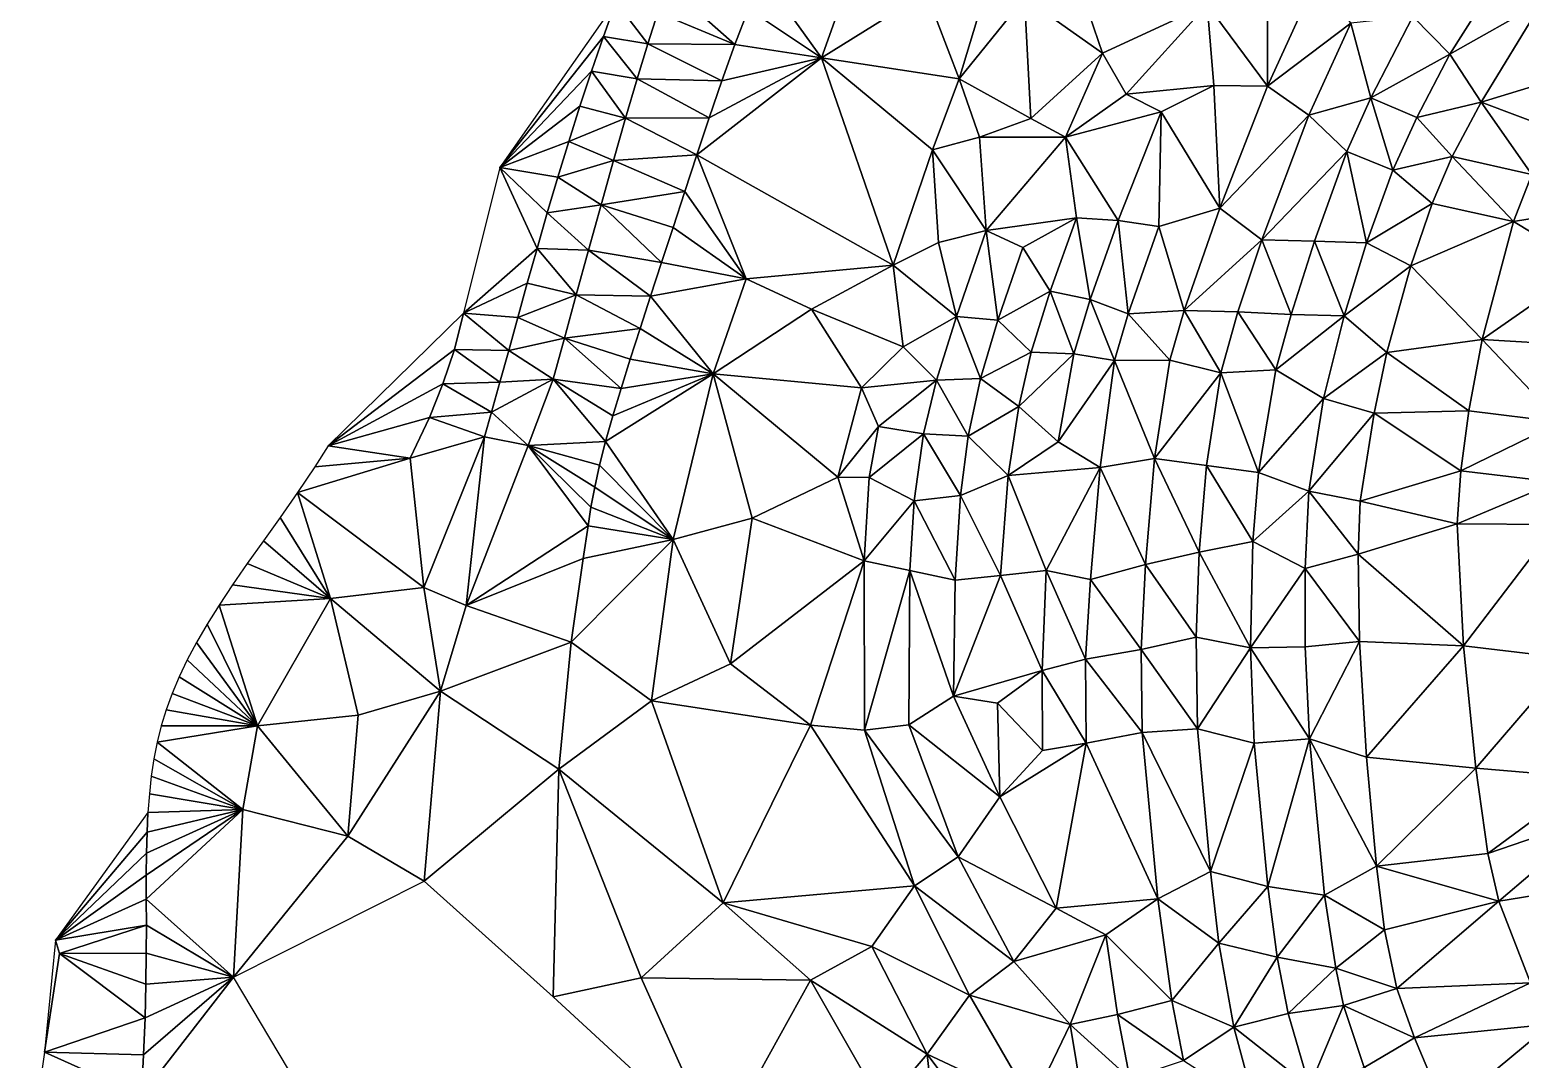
# Model space of a CAD drawing. Header units: metres. Extents: x 0 to 433, y 0 to 317.
# Drawn here: x 115.8 to 178.6, y 49.1 to 92.5 of the extents above; entities that cross this region are included whole.
import ezdxf

# ---------------------------------------------------------------- set-up
doc = ezdxf.new("R2010")
doc.units = ezdxf.units.M
doc.layers.add('TERRAIN_TIN', color=8, linetype='Continuous')

msp = doc.modelspace()

# ---------------------------------------------------------------- linework, layer by layer
at = {"layer": 'TERRAIN_TIN'}
for points in [[(167.936, 90.1, 56), (167.936, 95.43, 55), (165.406, 93.52, 54)], [(167.936, 95.43, 55), (167.936, 90.1, 56), (170.076, 94.78, 56)], [(175.626, 91.44, 59), (177.866, 95, 59), (174.066, 93.03, 58)], [(177.866, 95, 59), (175.626, 91.44, 59), (179.506, 93.64, 60)], [(142.251, 93.2, 44), (145.505, 91.857, 46), (142.655, 94.385, 44)], [(142.655, 94.385, 44), (145.505, 91.857, 46), (146.069, 93.345, 46)], [(146.65, 94.77, 46), (146.069, 93.345, 46), (149.147, 91.294, 47)], [(150.258, 94.405, 47), (146.65, 94.77, 46), (149.147, 91.294, 47)], [(153.565, 94.042, 48), (150.258, 94.405, 47), (149.147, 91.294, 47)], [(167.936, 90.1, 56), (171.456, 92.76, 57), (170.076, 94.78, 56)], [(139.967, 92.188, 43), (140.493, 93.636, 43), (135.597, 86.665, 42)], [(141.828, 91.88, 44), (140.493, 93.636, 43), (139.967, 92.188, 43)], [(140.493, 93.636, 43), (141.828, 91.88, 44), (142.251, 93.2, 44)], [(154.947, 90.411, 49), (153.565, 94.042, 48), (149.147, 91.294, 47)], [(154.947, 90.411, 49), (155.883, 93.474, 49), (153.565, 94.042, 48)], [(155.883, 93.474, 49), (154.947, 90.411, 49), (157.702, 93.815, 50)], [(154.947, 90.411, 49), (157.966, 88.74, 51), (157.702, 93.815, 50)], [(160.996, 91.49, 52), (160.256, 93.63, 51), (157.702, 93.815, 50)], [(157.966, 88.74, 51), (160.996, 91.49, 52), (157.702, 93.815, 50)], [(160.996, 91.49, 52), (165.406, 93.52, 54), (160.256, 93.63, 51)], [(175.626, 91.44, 59), (176.936, 89.43, 60), (179.506, 93.64, 60)], [(176.936, 89.43, 60), (181.406, 90.79, 61), (179.506, 93.64, 60)], [(141.828, 91.88, 44), (145.505, 91.857, 46), (142.251, 93.2, 44)], [(146.069, 93.345, 46), (145.505, 91.857, 46), (149.147, 91.294, 47)], [(160.996, 91.49, 52), (161.986, 89.76, 53), (165.406, 93.52, 54)], [(161.986, 89.76, 53), (165.686, 90.13, 55), (165.406, 93.52, 54)], [(165.686, 90.13, 55), (167.936, 90.1, 56), (165.406, 93.52, 54)], [(171.456, 92.76, 57), (172.296, 89.6, 58), (174.066, 93.03, 58)], [(172.296, 89.6, 58), (175.626, 91.44, 59), (174.066, 93.03, 58)], [(169.676, 88.88, 57), (171.456, 92.76, 57), (167.936, 90.1, 56)], [(171.456, 92.76, 57), (169.676, 88.88, 57), (172.296, 89.6, 58)], [(139.461, 90.727, 43), (139.967, 92.188, 43), (135.597, 86.665, 42)], [(139.967, 92.188, 43), (139.461, 90.727, 43), (141.378, 90.4, 44)], [(141.828, 91.88, 44), (139.967, 92.188, 43), (141.378, 90.4, 44)], [(144.956, 90.326, 46), (141.828, 91.88, 44), (141.378, 90.4, 44)], [(145.505, 91.857, 46), (141.828, 91.88, 44), (144.956, 90.326, 46)], [(145.505, 91.857, 46), (144.956, 90.326, 46), (149.147, 91.294, 47)], [(144.421, 88.769, 46), (143.901, 87.206, 46), (149.147, 91.294, 47)], [(143.901, 87.206, 46), (152.169, 82.557, 49), (149.147, 91.294, 47)], [(144.956, 90.326, 46), (144.421, 88.769, 46), (149.147, 91.294, 47)], [(152.169, 82.557, 49), (153.831, 87.408, 49), (149.147, 91.294, 47)], [(153.831, 87.408, 49), (154.947, 90.411, 49), (149.147, 91.294, 47)], [(160.996, 91.49, 52), (157.966, 88.74, 51), (159.426, 87.95, 52)], [(161.986, 89.76, 53), (160.996, 91.49, 52), (159.426, 87.95, 52)], [(175.626, 91.44, 59), (172.296, 89.6, 58), (174.226, 88.78, 59)], [(176.936, 89.43, 60), (175.626, 91.44, 59), (174.226, 88.78, 59)], [(138.972, 89.253, 43), (139.461, 90.727, 43), (135.597, 86.665, 42)], [(139.461, 90.727, 43), (138.972, 89.253, 43), (140.895, 88.749, 44)], [(139.461, 90.727, 43), (140.895, 88.749, 44), (141.378, 90.4, 44)], [(181.406, 90.79, 61), (176.936, 89.43, 60), (180.006, 88.27, 61)], [(140.895, 88.749, 44), (144.421, 88.769, 46), (141.378, 90.4, 44)], [(144.421, 88.769, 46), (144.956, 90.326, 46), (141.378, 90.4, 44)], [(155.806, 87.95, 50), (154.947, 90.411, 49), (153.831, 87.408, 49)], [(154.947, 90.411, 49), (155.806, 87.95, 50), (157.966, 88.74, 51)], [(165.686, 90.13, 55), (161.986, 89.76, 53), (163.456, 89.02, 54)], [(165.686, 90.13, 55), (163.456, 89.02, 54), (165.926, 84.95, 56)], [(167.936, 90.1, 56), (165.686, 90.13, 55), (165.926, 84.95, 56)], [(169.676, 88.88, 57), (167.936, 90.1, 56), (165.926, 84.95, 56)], [(138.5, 87.764, 43), (138.972, 89.253, 43), (135.597, 86.665, 42)], [(138.972, 89.253, 43), (138.5, 87.764, 43), (140.895, 88.749, 44)], [(163.456, 89.02, 54), (161.986, 89.76, 53), (159.426, 87.95, 52)], [(172.296, 89.6, 58), (169.676, 88.88, 57), (171.286, 87.35, 58)], [(173.216, 86.56, 59), (172.296, 89.6, 58), (171.286, 87.35, 58)], [(172.296, 89.6, 58), (173.216, 86.56, 59), (174.226, 88.78, 59)], [(175.716, 87.14, 60), (176.936, 89.43, 60), (174.226, 88.78, 59)], [(175.716, 87.14, 60), (179.076, 86.37, 61), (176.936, 89.43, 60)], [(176.936, 89.43, 60), (179.076, 86.37, 61), (180.006, 88.27, 61)], [(140.895, 88.749, 44), (138.5, 87.764, 43), (140.388, 86.964, 44)], [(143.901, 87.206, 46), (140.895, 88.749, 44), (140.388, 86.964, 44)], [(144.421, 88.769, 46), (140.895, 88.749, 44), (143.901, 87.206, 46)], [(157.966, 88.74, 51), (155.806, 87.95, 50), (159.426, 87.95, 52)], [(161.656, 84.43, 54), (163.456, 89.02, 54), (159.426, 87.95, 52)], [(163.366, 84.18, 55), (163.456, 89.02, 54), (161.656, 84.43, 54)], [(163.456, 89.02, 54), (163.366, 84.18, 55), (165.926, 84.95, 56)], [(167.696, 83.62, 57), (169.676, 88.88, 57), (165.926, 84.95, 56)], [(169.676, 88.88, 57), (167.696, 83.62, 57), (171.286, 87.35, 58)], [(173.216, 86.56, 59), (175.716, 87.14, 60), (174.226, 88.78, 59)], [(156.086, 84.01, 51), (155.806, 87.95, 50), (153.831, 87.408, 49)], [(155.806, 87.95, 50), (156.086, 84.01, 51), (159.426, 87.95, 52)], [(156.086, 84.01, 51), (159.896, 84.55, 53), (159.426, 87.95, 52)], [(159.896, 84.55, 53), (161.656, 84.43, 54), (159.426, 87.95, 52)], [(138.042, 86.262, 43), (138.5, 87.764, 43), (135.597, 86.665, 42)], [(138.5, 87.764, 43), (138.042, 86.262, 43), (140.388, 86.964, 44)], [(152.169, 82.557, 49), (154.076, 83.51, 50), (153.831, 87.408, 49)], [(154.076, 83.51, 50), (156.086, 84.01, 51), (153.831, 87.408, 49)], [(171.286, 87.35, 58), (167.696, 83.62, 57), (169.916, 83.57, 58)], [(172.106, 83.49, 59), (171.286, 87.35, 58), (169.916, 83.57, 58)], [(172.106, 83.49, 59), (173.216, 86.56, 59), (171.286, 87.35, 58)], [(134.069, 80.524, 42), (137.171, 83.261, 43), (135.597, 86.665, 42)], [(137.171, 83.261, 43), (137.599, 84.757, 43), (135.597, 86.665, 42)], [(137.599, 84.757, 43), (138.042, 86.262, 43), (135.597, 86.665, 42)], [(138.042, 86.262, 43), (139.866, 85.094, 44), (140.388, 86.964, 44)], [(139.866, 85.094, 44), (143.393, 85.655, 46), (140.388, 86.964, 44)], [(143.393, 85.655, 46), (143.901, 87.206, 46), (140.388, 86.964, 44)], [(143.393, 85.655, 46), (145.978, 81.972, 47), (143.901, 87.206, 46)], [(145.978, 81.972, 47), (152.169, 82.557, 49), (143.901, 87.206, 46)], [(175.716, 87.14, 60), (173.216, 86.56, 59), (174.876, 85.15, 60)], [(178.306, 84.39, 61), (175.716, 87.14, 60), (174.876, 85.15, 60)], [(175.716, 87.14, 60), (178.306, 84.39, 61), (179.076, 86.37, 61)], [(137.599, 84.757, 43), (139.866, 85.094, 44), (138.042, 86.262, 43)], [(173.216, 86.56, 59), (172.106, 83.49, 59), (174.876, 85.15, 60)], [(179.076, 86.37, 61), (178.306, 84.39, 61), (182.176, 85.03, 62)], [(142.899, 84.136, 46), (143.393, 85.655, 46), (139.866, 85.094, 44)], [(143.393, 85.655, 46), (142.899, 84.136, 46), (145.978, 81.972, 47)], [(139.866, 85.094, 44), (137.599, 84.757, 43), (139.341, 83.19, 44)], [(142.417, 82.663, 46), (139.866, 85.094, 44), (139.341, 83.19, 44)], [(142.899, 84.136, 46), (139.866, 85.094, 44), (142.417, 82.663, 46)], [(163.366, 84.18, 55), (164.426, 80.64, 56), (165.926, 84.95, 56)], [(164.426, 80.64, 56), (167.696, 83.62, 57), (165.926, 84.95, 56)], [(172.106, 83.49, 59), (173.986, 82.53, 60), (174.876, 85.15, 60)], [(173.986, 82.53, 60), (178.306, 84.39, 61), (174.876, 85.15, 60)], [(178.306, 84.39, 61), (181.426, 82.51, 62), (182.176, 85.03, 62)], [(139.341, 83.19, 44), (137.599, 84.757, 43), (137.171, 83.261, 43)], [(157.636, 83.3, 52), (159.896, 84.55, 53), (156.086, 84.01, 51)], [(157.636, 83.3, 52), (158.786, 81.46, 53), (159.896, 84.55, 53)], [(159.896, 84.55, 53), (158.786, 81.46, 53), (160.476, 81.11, 54)], [(159.896, 84.55, 53), (160.476, 81.11, 54), (161.656, 84.43, 54)], [(160.476, 81.11, 54), (162.066, 80.5, 55), (161.656, 84.43, 54)], [(162.066, 80.5, 55), (163.366, 84.18, 55), (161.656, 84.43, 54)], [(163.366, 84.18, 55), (162.066, 80.5, 55), (164.426, 80.64, 56)], [(173.986, 82.53, 60), (176.986, 79.42, 61), (178.306, 84.39, 61)], [(178.306, 84.39, 61), (176.986, 79.42, 61), (181.426, 82.51, 62)], [(145.978, 81.972, 47), (142.899, 84.136, 46), (142.417, 82.663, 46)], [(154.076, 83.51, 50), (154.836, 80.39, 51), (156.086, 84.01, 51)], [(154.836, 80.39, 51), (156.586, 80.24, 52), (156.086, 84.01, 51)], [(156.586, 80.24, 52), (157.636, 83.3, 52), (156.086, 84.01, 51)], [(167.696, 83.62, 57), (164.426, 80.64, 56), (166.696, 80.59, 57)], [(168.936, 80.48, 58), (167.696, 83.62, 57), (166.696, 80.59, 57)], [(167.696, 83.62, 57), (168.936, 80.48, 58), (169.916, 83.57, 58)], [(168.936, 80.48, 58), (171.166, 80.42, 59), (169.916, 83.57, 58)], [(171.166, 80.42, 59), (172.106, 83.49, 59), (169.916, 83.57, 58)], [(137.171, 83.261, 43), (134.069, 80.524, 42), (136.757, 81.788, 43)], [(137.171, 83.261, 43), (136.757, 81.788, 43), (138.822, 81.298, 44)], [(139.341, 83.19, 44), (137.171, 83.261, 43), (138.822, 81.298, 44)], [(141.951, 81.245, 46), (139.341, 83.19, 44), (138.822, 81.298, 44)], [(141.951, 81.245, 46), (142.417, 82.663, 46), (139.341, 83.19, 44)], [(154.836, 80.39, 51), (154.076, 83.51, 50), (152.169, 82.557, 49)], [(158.786, 81.46, 53), (157.636, 83.3, 52), (156.586, 80.24, 52)], [(171.166, 80.42, 59), (173.986, 82.53, 60), (172.106, 83.49, 59)], [(141.951, 81.245, 46), (145.978, 81.972, 47), (142.417, 82.663, 46)], [(152.169, 82.557, 49), (145.978, 81.972, 47), (148.73, 80.702, 48)], [(152.586, 79.11, 50), (152.169, 82.557, 49), (148.73, 80.702, 48)], [(154.836, 80.39, 51), (152.169, 82.557, 49), (152.586, 79.11, 50)], [(173.986, 82.53, 60), (171.166, 80.42, 59), (172.966, 78.87, 60)], [(176.986, 79.42, 61), (173.986, 82.53, 60), (172.966, 78.87, 60)], [(181.426, 82.51, 62), (176.986, 79.42, 61), (180.766, 79.19, 62)], [(134.069, 80.524, 42), (136.358, 80.349, 43), (136.757, 81.788, 43)], [(136.757, 81.788, 43), (136.358, 80.349, 43), (138.822, 81.298, 44)], [(145.978, 81.972, 47), (141.951, 81.245, 46), (144.593, 77.968, 47)], [(145.978, 81.972, 47), (144.593, 77.968, 47), (148.73, 80.702, 48)], [(136.358, 80.349, 43), (138.322, 79.471, 44), (138.822, 81.298, 44)], [(138.322, 79.471, 44), (141.508, 79.885, 46), (138.822, 81.298, 44)], [(141.508, 79.885, 46), (141.951, 81.245, 46), (138.822, 81.298, 44)], [(144.593, 77.968, 47), (141.951, 81.245, 46), (141.508, 79.885, 46)], [(158.786, 81.46, 53), (156.586, 80.24, 52), (157.986, 78.89, 53)], [(159.786, 78.82, 54), (158.786, 81.46, 53), (157.986, 78.89, 53)], [(158.786, 81.46, 53), (159.786, 78.82, 54), (160.476, 81.11, 54)], [(159.786, 78.82, 54), (161.496, 78.53, 55), (160.476, 81.11, 54)], [(161.496, 78.53, 55), (162.066, 80.5, 55), (160.476, 81.11, 54)], [(133.692, 78.993, 42), (134.069, 80.524, 42), (128.362, 74.934, 41)], [(133.692, 78.993, 42), (135.974, 78.957, 43), (134.069, 80.524, 42)], [(135.974, 78.957, 43), (136.358, 80.349, 43), (134.069, 80.524, 42)], [(144.593, 77.968, 47), (150.835, 77.378, 49), (148.73, 80.702, 48)], [(150.835, 77.378, 49), (152.586, 79.11, 50), (148.73, 80.702, 48)], [(153.996, 77.7, 51), (154.836, 80.39, 51), (152.586, 79.11, 50)], [(155.856, 77.78, 52), (154.836, 80.39, 51), (153.996, 77.7, 51)], [(156.586, 80.24, 52), (154.836, 80.39, 51), (155.856, 77.78, 52)], [(162.066, 80.5, 55), (161.496, 78.53, 55), (163.826, 78.55, 56)], [(164.426, 80.64, 56), (162.066, 80.5, 55), (163.826, 78.55, 56)], [(165.976, 78.01, 57), (164.426, 80.64, 56), (163.826, 78.55, 56)], [(164.426, 80.64, 56), (165.976, 78.01, 57), (166.696, 80.59, 57)], [(165.976, 78.01, 57), (168.296, 78.14, 58), (166.696, 80.59, 57)], [(168.296, 78.14, 58), (168.936, 80.48, 58), (166.696, 80.59, 57)], [(168.296, 78.14, 58), (171.166, 80.42, 59), (168.936, 80.48, 58)], [(171.166, 80.42, 59), (168.296, 78.14, 58), (170.296, 76.93, 59)], [(172.966, 78.87, 60), (171.166, 80.42, 59), (170.296, 76.93, 59)], [(136.358, 80.349, 43), (135.974, 78.957, 43), (138.322, 79.471, 44)], [(141.092, 78.588, 46), (141.508, 79.885, 46), (138.322, 79.471, 44)], [(141.092, 78.588, 46), (144.593, 77.968, 47), (141.508, 79.885, 46)], [(157.986, 78.89, 53), (156.586, 80.24, 52), (155.856, 77.78, 52)], [(138.322, 79.471, 44), (135.974, 78.957, 43), (137.849, 77.755, 44)], [(140.708, 77.359, 46), (138.322, 79.471, 44), (137.849, 77.755, 44)], [(141.092, 78.588, 46), (138.322, 79.471, 44), (140.708, 77.359, 46)], [(176.986, 79.42, 61), (172.966, 78.87, 60), (176.426, 76.42, 61)], [(180.286, 75.93, 62), (176.986, 79.42, 61), (176.426, 76.42, 61)], [(180.766, 79.19, 62), (176.986, 79.42, 61), (180.286, 75.93, 62)], [(133.692, 78.993, 42), (128.362, 74.934, 41), (133.202, 77.549, 42)], [(135.605, 77.625, 43), (133.692, 78.993, 42), (133.202, 77.549, 42)], [(135.605, 77.625, 43), (135.974, 78.957, 43), (133.692, 78.993, 42)], [(135.974, 78.957, 43), (135.605, 77.625, 43), (137.849, 77.755, 44)], [(144.593, 77.968, 47), (141.092, 78.588, 46), (140.708, 77.359, 46)], [(150.835, 77.378, 49), (153.996, 77.7, 51), (152.586, 79.11, 50)], [(157.466, 76.6, 53), (157.986, 78.89, 53), (155.856, 77.78, 52)], [(157.466, 76.6, 53), (159.786, 78.82, 54), (157.986, 78.89, 53)], [(159.786, 78.82, 54), (157.466, 76.6, 53), (159.126, 75.11, 54)], [(161.496, 78.53, 55), (159.786, 78.82, 54), (159.126, 75.11, 54)], [(161.496, 78.53, 55), (159.126, 75.11, 54), (160.896, 74.03, 55)], [(163.186, 74.41, 56), (161.496, 78.53, 55), (160.896, 74.03, 55)], [(161.496, 78.53, 55), (163.186, 74.41, 56), (163.826, 78.55, 56)], [(163.186, 74.41, 56), (165.976, 78.01, 57), (163.826, 78.55, 56)], [(172.436, 76.31, 60), (172.966, 78.87, 60), (170.296, 76.93, 59)], [(172.966, 78.87, 60), (172.436, 76.31, 60), (176.426, 76.42, 61)], [(144.593, 77.968, 47), (140.362, 76.201, 46), (140.057, 75.12, 46)], [(144.593, 77.968, 47), (140.057, 75.12, 46), (142.903, 70.985, 47)], [(140.362, 76.201, 46), (144.593, 77.968, 47), (140.708, 77.359, 46)], [(144.593, 77.968, 47), (142.903, 70.985, 47), (146.236, 71.883, 48)], [(149.845, 73.624, 49), (144.593, 77.968, 47), (146.236, 71.883, 48)], [(150.835, 77.378, 49), (144.593, 77.968, 47), (149.845, 73.624, 49)], [(165.976, 78.01, 57), (163.186, 74.41, 56), (165.376, 74.11, 57)], [(167.566, 73.81, 58), (165.976, 78.01, 57), (165.376, 74.11, 57)], [(167.566, 73.81, 58), (168.296, 78.14, 58), (165.976, 78.01, 57)], [(168.296, 78.14, 58), (167.566, 73.81, 58), (170.296, 76.93, 59)], [(128.362, 74.934, 41), (132.641, 76.13, 42), (133.202, 77.549, 42)], [(132.641, 76.13, 42), (135.25, 76.364, 43), (133.202, 77.549, 42)], [(135.25, 76.364, 43), (135.605, 77.625, 43), (133.202, 77.549, 42)], [(135.25, 76.364, 43), (136.794, 74.952, 44), (137.849, 77.755, 44)], [(135.605, 77.625, 43), (135.25, 76.364, 43), (137.849, 77.755, 44)], [(136.794, 74.952, 44), (140.057, 75.12, 46), (137.849, 77.755, 44)], [(140.362, 76.201, 46), (140.708, 77.359, 46), (137.849, 77.755, 44)], [(140.057, 75.12, 46), (140.362, 76.201, 46), (137.849, 77.755, 44)], [(150.835, 77.378, 49), (149.845, 73.624, 49), (151.556, 75.75, 50)], [(153.996, 77.7, 51), (150.835, 77.378, 49), (151.556, 75.75, 50)], [(153.996, 77.7, 51), (151.556, 75.75, 50), (153.446, 75.45, 51)], [(155.336, 75.34, 52), (153.996, 77.7, 51), (153.446, 75.45, 51)], [(155.856, 77.78, 52), (153.996, 77.7, 51), (155.336, 75.34, 52)], [(157.466, 76.6, 53), (155.856, 77.78, 52), (155.336, 75.34, 52)], [(167.566, 73.81, 58), (169.686, 73.03, 59), (170.296, 76.93, 59)], [(169.686, 73.03, 59), (172.436, 76.31, 60), (170.296, 76.93, 59)], [(128.362, 74.934, 41), (131.826, 74.418, 42), (132.641, 76.13, 42)], [(131.826, 74.418, 42), (134.95, 75.322, 43), (132.641, 76.13, 42)], [(134.95, 75.322, 43), (135.25, 76.364, 43), (132.641, 76.13, 42)], [(134.95, 75.322, 43), (136.794, 74.952, 44), (135.25, 76.364, 43)], [(157.016, 73.69, 53), (157.466, 76.6, 53), (155.336, 75.34, 52)], [(159.126, 75.11, 54), (157.466, 76.6, 53), (157.016, 73.69, 53)], [(172.436, 76.31, 60), (169.686, 73.03, 59), (171.846, 72.61, 60)], [(176.086, 73.88, 61), (172.436, 76.31, 60), (171.846, 72.61, 60)], [(172.436, 76.31, 60), (176.086, 73.88, 61), (176.426, 76.42, 61)], [(176.086, 73.88, 61), (180.286, 75.93, 62), (176.426, 76.42, 61)], [(149.845, 73.624, 49), (151.166, 73.61, 50), (151.556, 75.75, 50)], [(151.556, 75.75, 50), (151.166, 73.61, 50), (153.446, 75.45, 51)], [(151.166, 73.61, 50), (153.056, 72.62, 51), (153.446, 75.45, 51)], [(153.056, 72.62, 51), (155.006, 72.85, 52), (153.446, 75.45, 51)], [(155.006, 72.85, 52), (155.336, 75.34, 52), (153.446, 75.45, 51)], [(180.106, 73.41, 62), (180.286, 75.93, 62), (176.086, 73.88, 61)], [(127.804, 74.057, 41), (131.826, 74.418, 42), (128.362, 74.934, 41)], [(134.95, 75.322, 43), (131.826, 74.418, 42), (132.392, 68.965, 43)], [(134.18, 68.214, 44), (134.95, 75.322, 43), (132.392, 68.965, 43)], [(134.18, 68.214, 44), (136.794, 74.952, 44), (134.95, 75.322, 43)], [(139.318, 71.561, 46), (136.794, 74.952, 44), (134.18, 68.214, 44)], [(136.794, 74.952, 44), (139.801, 74.119, 46), (140.057, 75.12, 46)], [(139.801, 74.119, 46), (136.794, 74.952, 44), (139.595, 73.2, 46)], [(136.794, 74.952, 44), (139.436, 72.352, 46), (139.595, 73.2, 46)], [(139.436, 72.352, 46), (136.794, 74.952, 44), (139.318, 71.561, 46)], [(140.057, 75.12, 46), (139.801, 74.119, 46), (142.903, 70.985, 47)], [(155.006, 72.85, 52), (157.016, 73.69, 53), (155.336, 75.34, 52)], [(159.126, 75.11, 54), (157.016, 73.69, 53), (160.896, 74.03, 55)], [(131.826, 74.418, 42), (127.072, 72.968, 41), (132.392, 68.965, 43)], [(131.826, 74.418, 42), (127.804, 74.057, 41), (127.072, 72.968, 41)], [(142.903, 70.985, 47), (139.801, 74.119, 46), (139.595, 73.2, 46)], [(163.186, 74.41, 56), (160.896, 74.03, 55), (162.796, 69.93, 56)], [(165.066, 70.46, 57), (163.186, 74.41, 56), (162.796, 69.93, 56)], [(163.186, 74.41, 56), (165.066, 70.46, 57), (165.376, 74.11, 57)], [(165.066, 70.46, 57), (167.326, 70.91, 58), (165.376, 74.11, 57)], [(167.326, 70.91, 58), (167.566, 73.81, 58), (165.376, 74.11, 57)], [(150.946, 70.09, 50), (149.845, 73.624, 49), (146.236, 71.883, 48)], [(151.166, 73.61, 50), (149.845, 73.624, 49), (150.946, 70.09, 50)], [(153.056, 72.62, 51), (151.166, 73.61, 50), (150.946, 70.09, 50)], [(157.016, 73.69, 53), (155.006, 72.85, 52), (156.696, 69.47, 53)], [(158.616, 69.68, 54), (157.016, 73.69, 53), (156.696, 69.47, 53)], [(157.016, 73.69, 53), (158.616, 69.68, 54), (160.896, 74.03, 55)], [(158.616, 69.68, 54), (160.486, 69.31, 55), (160.896, 74.03, 55)], [(160.896, 74.03, 55), (160.486, 69.31, 55), (162.796, 69.93, 56)], [(167.566, 73.81, 58), (167.326, 70.91, 58), (169.686, 73.03, 59)], [(176.086, 73.88, 61), (171.846, 72.61, 60), (175.936, 71.65, 61)], [(180.106, 73.41, 62), (176.086, 73.88, 61), (175.936, 71.65, 61)], [(126.344, 71.924, 41), (128.459, 68.507, 42), (127.072, 72.968, 41)], [(127.072, 72.968, 41), (128.459, 68.507, 42), (132.392, 68.965, 43)], [(139.436, 72.352, 46), (142.903, 70.985, 47), (139.595, 73.2, 46)], [(153.056, 72.62, 51), (154.786, 69.27, 52), (155.006, 72.85, 52)], [(155.006, 72.85, 52), (154.786, 69.27, 52), (156.696, 69.47, 53)], [(169.686, 73.03, 59), (167.326, 70.91, 58), (169.526, 69.77, 59)], [(171.756, 70.37, 60), (169.686, 73.03, 59), (169.526, 69.77, 59)], [(169.686, 73.03, 59), (171.756, 70.37, 60), (171.846, 72.61, 60)], [(180.106, 71.62, 62), (180.106, 73.41, 62), (175.936, 71.65, 61)], [(139.436, 72.352, 46), (139.318, 71.561, 46), (142.903, 70.985, 47)], [(153.056, 72.62, 51), (150.946, 70.09, 50), (152.876, 69.68, 51)], [(154.786, 69.27, 52), (153.056, 72.62, 51), (152.876, 69.68, 51)], [(171.846, 72.61, 60), (171.756, 70.37, 60), (175.936, 71.65, 61)], [(125.636, 70.927, 41), (128.459, 68.507, 42), (126.344, 71.924, 41)], [(142.903, 70.985, 47), (145.315, 65.744, 48), (146.236, 71.883, 48)], [(145.315, 65.744, 48), (150.946, 70.09, 50), (146.236, 71.883, 48)], [(171.756, 70.37, 60), (176.196, 66.51, 61), (175.936, 71.65, 61)], [(176.196, 66.51, 61), (180.106, 71.62, 62), (175.936, 71.65, 61)], [(176.196, 66.51, 61), (180.686, 65.98, 62), (180.106, 71.62, 62)], [(139.318, 71.561, 46), (134.18, 68.214, 44), (139.108, 70.183, 46)], [(142.903, 70.985, 47), (138.607, 66.658, 46), (141.992, 64.194, 47)], [(139.108, 70.183, 46), (138.607, 66.658, 46), (142.903, 70.985, 47)], [(139.318, 71.561, 46), (139.108, 70.183, 46), (142.903, 70.985, 47)], [(145.315, 65.744, 48), (142.903, 70.985, 47), (141.992, 64.194, 47)], [(128.459, 68.507, 42), (125.636, 70.927, 41), (124.961, 69.977, 41)], [(164.936, 66.87, 57), (165.066, 70.46, 57), (162.796, 69.93, 56)], [(167.226, 66.43, 58), (165.066, 70.46, 57), (164.936, 66.87, 57)], [(167.226, 66.43, 58), (167.326, 70.91, 58), (165.066, 70.46, 57)], [(167.326, 70.91, 58), (167.226, 66.43, 58), (169.526, 69.77, 59)], [(171.816, 66.69, 60), (171.756, 70.37, 60), (169.526, 69.77, 59)], [(171.756, 70.37, 60), (171.816, 66.69, 60), (176.196, 66.51, 61)], [(124.335, 69.076, 41), (128.459, 68.507, 42), (124.961, 69.977, 41)], [(139.108, 70.183, 46), (134.18, 68.214, 44), (138.607, 66.658, 46)], [(150.946, 70.09, 50), (145.315, 65.744, 48), (148.694, 63.161, 49)], [(150.956, 62.96, 50), (150.946, 70.09, 50), (148.694, 63.161, 49)], [(150.946, 70.09, 50), (150.956, 62.96, 50), (152.876, 69.68, 51)], [(160.486, 69.31, 55), (162.616, 66.36, 56), (162.796, 69.93, 56)], [(162.616, 66.36, 56), (164.936, 66.87, 57), (162.796, 69.93, 56)], [(167.226, 66.43, 58), (169.526, 66.47, 59), (169.526, 69.77, 59)], [(169.526, 66.47, 59), (171.816, 66.69, 60), (169.526, 69.77, 59)], [(123.77, 68.226, 41), (128.459, 68.507, 42), (124.335, 69.076, 41)], [(152.876, 69.68, 51), (150.956, 62.96, 50), (152.836, 63.18, 51)], [(154.706, 64.39, 52), (152.876, 69.68, 51), (152.836, 63.18, 51)], [(154.706, 64.39, 52), (154.786, 69.27, 52), (152.876, 69.68, 51)], [(154.706, 64.39, 52), (158.446, 65.47, 54), (156.696, 69.47, 53)], [(154.786, 69.27, 52), (154.706, 64.39, 52), (156.696, 69.47, 53)], [(158.446, 65.47, 54), (158.616, 69.68, 54), (156.696, 69.47, 53)], [(160.276, 65.94, 55), (158.616, 69.68, 54), (158.446, 65.47, 54)], [(158.616, 69.68, 54), (160.276, 65.94, 55), (160.486, 69.31, 55)], [(160.276, 65.94, 55), (162.616, 66.36, 56), (160.486, 69.31, 55)], [(128.459, 68.507, 42), (123.77, 68.226, 41), (125.386, 63.134, 42)], [(129.625, 63.586, 43), (128.459, 68.507, 42), (125.386, 63.134, 42)], [(128.459, 68.507, 42), (133.104, 64.603, 44), (132.392, 68.965, 43)], [(133.104, 64.603, 44), (128.459, 68.507, 42), (129.625, 63.586, 43)], [(133.104, 64.603, 44), (134.18, 68.214, 44), (132.392, 68.965, 43)], [(123.77, 68.226, 41), (123.267, 67.42, 41), (125.386, 63.134, 42)], [(134.18, 68.214, 44), (133.104, 64.603, 44), (138.607, 66.658, 46)], [(123.267, 67.42, 41), (122.821, 66.652, 41), (125.386, 63.134, 42)], [(122.821, 66.652, 41), (122.429, 65.914, 41), (125.386, 63.134, 42)], [(138.607, 66.658, 46), (133.104, 64.603, 44), (138.079, 61.315, 46)], [(138.607, 66.658, 46), (138.079, 61.315, 46), (141.992, 64.194, 47)], [(162.616, 66.36, 56), (164.996, 63.01, 57), (164.936, 66.87, 57)], [(164.996, 63.01, 57), (167.226, 66.43, 58), (164.936, 66.87, 57)], [(169.716, 62.59, 59), (171.816, 66.69, 60), (169.526, 66.47, 59)], [(172.116, 61.82, 60), (171.816, 66.69, 60), (169.716, 62.59, 59)], [(171.816, 66.69, 60), (172.116, 61.82, 60), (176.196, 66.51, 61)], [(160.276, 65.94, 55), (158.446, 65.47, 54), (160.296, 62.4, 55)], [(162.616, 66.36, 56), (160.276, 65.94, 55), (162.656, 62.85, 56)], [(162.656, 62.85, 56), (160.276, 65.94, 55), (160.296, 62.4, 55)], [(162.616, 66.36, 56), (162.656, 62.85, 56), (164.996, 63.01, 57)], [(167.226, 66.43, 58), (164.996, 63.01, 57), (167.376, 62.41, 58)], [(169.716, 62.59, 59), (169.526, 66.47, 59), (167.226, 66.43, 58)], [(169.716, 62.59, 59), (167.226, 66.43, 58), (167.376, 62.41, 58)], [(172.116, 61.82, 60), (176.716, 61.35, 61), (176.196, 66.51, 61)], [(176.716, 61.35, 61), (180.686, 65.98, 62), (176.196, 66.51, 61)], [(181.546, 60.95, 62), (180.686, 65.98, 62), (176.716, 61.35, 61)], [(122.429, 65.914, 41), (122.087, 65.2, 41), (125.386, 63.134, 42)], [(148.694, 63.161, 49), (145.315, 65.744, 48), (141.992, 64.194, 47)], [(158.446, 65.47, 54), (154.706, 64.39, 52), (156.566, 64.09, 53)], [(158.456, 62.1, 54), (158.446, 65.47, 54), (156.566, 64.09, 53)], [(158.446, 65.47, 54), (158.456, 62.1, 54), (160.296, 62.4, 55)], [(122.087, 65.2, 41), (121.794, 64.503, 41), (125.386, 63.134, 42)], [(121.794, 64.503, 41), (121.544, 63.815, 41), (125.386, 63.134, 42)], [(133.104, 64.603, 44), (129.201, 58.479, 43), (132.414, 56.588, 44)], [(129.201, 58.479, 43), (133.104, 64.603, 44), (129.625, 63.586, 43)], [(138.079, 61.315, 46), (133.104, 64.603, 44), (132.414, 56.588, 44)], [(138.079, 61.315, 46), (145.002, 55.672, 48), (141.992, 64.194, 47)], [(145.002, 55.672, 48), (148.694, 63.161, 49), (141.992, 64.194, 47)], [(156.666, 60.14, 53), (154.706, 64.39, 52), (152.836, 63.18, 51)], [(154.706, 64.39, 52), (156.666, 60.14, 53), (156.566, 64.09, 53)], [(156.666, 60.14, 53), (158.456, 62.1, 54), (156.566, 64.09, 53)], [(121.544, 63.815, 41), (121.335, 63.13, 41), (125.386, 63.134, 42)], [(129.201, 58.479, 43), (129.625, 63.586, 43), (125.386, 63.134, 42)], [(121.162, 62.441, 41), (124.765, 59.605, 42), (125.386, 63.134, 42)], [(121.335, 63.13, 41), (121.162, 62.441, 41), (125.386, 63.134, 42)], [(124.765, 59.605, 42), (129.201, 58.479, 43), (125.386, 63.134, 42)], [(153.066, 56.39, 51), (148.694, 63.161, 49), (145.002, 55.672, 48)], [(153.066, 56.39, 51), (150.956, 62.96, 50), (148.694, 63.161, 49)], [(150.956, 62.96, 50), (154.906, 57.61, 52), (152.836, 63.18, 51)], [(153.066, 56.39, 51), (154.906, 57.61, 52), (150.956, 62.96, 50)], [(154.906, 57.61, 52), (156.666, 60.14, 53), (152.836, 63.18, 51)], [(163.316, 55.85, 56), (162.656, 62.85, 56), (160.296, 62.4, 55)], [(162.656, 62.85, 56), (165.546, 56.99, 57), (164.996, 63.01, 57)], [(165.546, 56.99, 57), (162.656, 62.85, 56), (163.316, 55.85, 56)], [(164.996, 63.01, 57), (165.546, 56.99, 57), (167.376, 62.41, 58)], [(121.162, 62.441, 41), (121.024, 61.74, 41), (124.765, 59.605, 42)], [(158.456, 62.1, 54), (156.666, 60.14, 53), (160.296, 62.4, 55)], [(156.666, 60.14, 53), (159.036, 55.45, 54), (160.296, 62.4, 55)], [(159.036, 55.45, 54), (163.316, 55.85, 56), (160.296, 62.4, 55)], [(165.546, 56.99, 57), (167.956, 56.37, 58), (167.376, 62.41, 58)], [(167.956, 56.37, 58), (169.716, 62.59, 59), (167.376, 62.41, 58)], [(169.716, 62.59, 59), (167.956, 56.37, 58), (170.336, 56, 59)], [(172.536, 57.22, 60), (169.716, 62.59, 59), (170.336, 56, 59)], [(172.536, 57.22, 60), (172.116, 61.82, 60), (169.716, 62.59, 59)], [(121.024, 61.74, 41), (120.916, 61.019, 41), (124.765, 59.605, 42)], [(172.116, 61.82, 60), (172.536, 57.22, 60), (176.716, 61.35, 61)], [(120.916, 61.019, 41), (120.834, 60.27, 41), (124.765, 59.605, 42)], [(137.853, 51.712, 46), (138.079, 61.315, 46), (132.414, 56.588, 44)], [(138.079, 61.315, 46), (137.853, 51.712, 46), (141.555, 52.518, 47)], [(145.002, 55.672, 48), (138.079, 61.315, 46), (141.555, 52.518, 47)], [(176.716, 61.35, 61), (172.536, 57.22, 60), (177.226, 57.76, 61)], [(181.546, 60.95, 62), (176.716, 61.35, 61), (177.226, 57.76, 61)], [(181.946, 59.37, 62), (181.546, 60.95, 62), (177.226, 57.76, 61)], [(124.765, 59.605, 42), (120.834, 60.27, 41), (120.776, 59.485, 41)], [(156.666, 60.14, 53), (154.906, 57.61, 52), (159.036, 55.45, 54)], [(116.876, 54.102, 40), (120.738, 58.656, 41), (120.776, 59.485, 41)], [(120.716, 57.776, 41), (120.706, 56.837, 41), (124.765, 59.605, 42)], [(124.765, 59.605, 42), (120.706, 55.829, 41), (124.381, 52.544, 42)], [(120.706, 56.837, 41), (120.706, 55.829, 41), (124.765, 59.605, 42)], [(120.738, 58.656, 41), (120.716, 57.776, 41), (124.765, 59.605, 42)], [(120.738, 58.656, 41), (124.765, 59.605, 42), (120.776, 59.485, 41)], [(129.201, 58.479, 43), (124.765, 59.605, 42), (124.381, 52.544, 42)], [(177.686, 55.75, 61), (181.946, 59.37, 62), (177.226, 57.76, 61)], [(177.686, 55.75, 61), (183.066, 56.62, 62), (181.946, 59.37, 62)], [(120.716, 57.776, 41), (120.738, 58.656, 41), (116.876, 54.102, 40)], [(129.201, 58.479, 43), (124.381, 52.544, 42), (132.414, 56.588, 44)], [(120.706, 56.837, 41), (120.716, 57.776, 41), (116.876, 54.102, 40)], [(154.906, 57.61, 52), (153.066, 56.39, 51), (157.256, 53.21, 53)], [(154.906, 57.61, 52), (157.256, 53.21, 53), (159.036, 55.45, 54)], [(172.866, 54.54, 60), (172.536, 57.22, 60), (170.336, 56, 59)], [(172.536, 57.22, 60), (177.686, 55.75, 61), (177.226, 57.76, 61)], [(172.536, 57.22, 60), (172.866, 54.54, 60), (177.686, 55.75, 61)], [(120.706, 55.829, 41), (120.706, 56.837, 41), (116.876, 54.102, 40)], [(165.896, 53.97, 57), (165.546, 56.99, 57), (163.316, 55.85, 56)], [(165.546, 56.99, 57), (165.896, 53.97, 57), (167.956, 56.37, 58)], [(183.066, 56.62, 62), (177.686, 55.75, 61), (179.026, 52.3, 61)], [(153.066, 56.39, 51), (145.002, 55.672, 48), (151.276, 53.84, 50)], [(155.386, 51.78, 52), (153.066, 56.39, 51), (151.276, 53.84, 50)], [(153.066, 56.39, 51), (155.386, 51.78, 52), (157.256, 53.21, 53)], [(165.896, 53.97, 57), (168.346, 53.38, 58), (167.956, 56.37, 58)], [(167.956, 56.37, 58), (168.346, 53.38, 58), (170.336, 56, 59)], [(168.346, 53.38, 58), (170.816, 52.92, 59), (170.336, 56, 59)], [(170.816, 52.92, 59), (172.866, 54.54, 60), (170.336, 56, 59)], [(120.706, 55.829, 41), (116.876, 54.102, 40), (120.707, 54.739, 41)], [(120.706, 55.829, 41), (120.707, 54.739, 41), (124.381, 52.544, 42)], [(148.694, 52.417, 49), (145.002, 55.672, 48), (141.555, 52.518, 47)], [(145.002, 55.672, 48), (148.694, 52.417, 49), (151.276, 53.84, 50)], [(157.256, 53.21, 53), (161.136, 54.32, 55), (159.036, 55.45, 54)], [(159.036, 55.45, 54), (161.136, 54.32, 55), (163.316, 55.85, 56)], [(161.136, 54.32, 55), (163.916, 51.56, 56), (163.316, 55.85, 56)], [(163.916, 51.56, 56), (165.896, 53.97, 57), (163.316, 55.85, 56)], [(172.866, 54.54, 60), (173.396, 52.07, 60), (177.686, 55.75, 61)], [(177.686, 55.75, 61), (173.396, 52.07, 60), (179.026, 52.3, 61)], [(116.876, 54.102, 40), (117.041, 53.537, 40), (120.707, 54.739, 41)], [(117.041, 53.537, 40), (120.704, 53.552, 41), (120.707, 54.739, 41)], [(120.707, 54.739, 41), (120.704, 53.552, 41), (124.381, 52.544, 42)], [(117.041, 53.537, 40), (116.876, 54.102, 40), (116.411, 49.381, 40)], [(159.626, 50.55, 54), (161.136, 54.32, 55), (157.256, 53.21, 53)], [(161.136, 54.32, 55), (159.626, 50.55, 54), (161.626, 50.97, 55)], [(163.916, 51.56, 56), (161.136, 54.32, 55), (161.626, 50.97, 55)], [(173.396, 52.07, 60), (172.866, 54.54, 60), (170.816, 52.92, 59)], [(120.654, 50.83, 41), (117.041, 53.537, 40), (116.411, 49.381, 40)], [(120.704, 53.552, 41), (117.041, 53.537, 40), (120.688, 52.254, 41)], [(120.688, 52.254, 41), (117.041, 53.537, 40), (120.654, 50.83, 41)], [(120.704, 53.552, 41), (120.688, 52.254, 41), (124.381, 52.544, 42)], [(148.694, 52.417, 49), (153.596, 49.3, 51), (151.276, 53.84, 50)], [(153.596, 49.3, 51), (155.386, 51.78, 52), (151.276, 53.84, 50)], [(166.516, 50.44, 57), (165.896, 53.97, 57), (163.916, 51.56, 56)], [(168.346, 53.38, 58), (165.896, 53.97, 57), (166.516, 50.44, 57)], [(168.806, 51.01, 58), (168.346, 53.38, 58), (166.516, 50.44, 57)], [(168.806, 51.01, 58), (170.816, 52.92, 59), (168.346, 53.38, 58)], [(155.386, 51.78, 52), (159.626, 50.55, 54), (157.256, 53.21, 53)], [(170.816, 52.92, 59), (168.806, 51.01, 58), (171.146, 51.35, 59)], [(173.396, 52.07, 60), (170.816, 52.92, 59), (171.146, 51.35, 59)], [(124.381, 52.544, 42), (120.499, 47.545, 41), (129.009, 44.757, 43)], [(120.593, 49.265, 41), (120.499, 47.545, 41), (124.381, 52.544, 42)], [(120.654, 50.83, 41), (120.593, 49.265, 41), (124.381, 52.544, 42)], [(120.688, 52.254, 41), (120.654, 50.83, 41), (124.381, 52.544, 42)], [(137.853, 51.712, 46), (144.775, 45.342, 48), (141.555, 52.518, 47)], [(144.775, 45.342, 48), (148.694, 52.417, 49), (141.555, 52.518, 47)], [(148.694, 52.417, 49), (144.775, 45.342, 48), (151.726, 47.1, 50)], [(153.596, 49.3, 51), (148.694, 52.417, 49), (151.726, 47.1, 50)], [(173.396, 52.07, 60), (174.136, 49.98, 60), (179.026, 52.3, 61)], [(174.136, 49.98, 60), (179.876, 50.56, 61), (179.026, 52.3, 61)], [(155.386, 51.78, 52), (153.596, 49.3, 51), (158.026, 47.22, 53)], [(159.626, 50.55, 54), (155.386, 51.78, 52), (158.026, 47.22, 53)], [(163.916, 51.56, 56), (161.626, 50.97, 55), (164.406, 49.03, 56)], [(166.516, 50.44, 57), (163.916, 51.56, 56), (164.406, 49.03, 56)], [(173.396, 52.07, 60), (171.146, 51.35, 59), (174.136, 49.98, 60)], [(159.626, 50.55, 54), (162.146, 48.27, 55), (161.626, 50.97, 55)], [(161.626, 50.97, 55), (162.146, 48.27, 55), (164.406, 49.03, 56)], [(168.806, 51.01, 58), (166.516, 50.44, 57), (169.716, 47.92, 58)], [(171.146, 51.35, 59), (168.806, 51.01, 58), (169.716, 47.92, 58)], [(172.016, 48.74, 59), (171.146, 51.35, 59), (169.716, 47.92, 58)], [(171.146, 51.35, 59), (172.016, 48.74, 59), (174.136, 49.98, 60)], [(120.593, 49.265, 41), (120.654, 50.83, 41), (116.411, 49.381, 40)], [(160.166, 47.32, 54), (159.626, 50.55, 54), (158.026, 47.22, 53)], [(159.626, 50.55, 54), (160.166, 47.32, 54), (162.146, 48.27, 55)], [(167.416, 47.09, 57), (166.516, 50.44, 57), (164.406, 49.03, 56)], [(169.716, 47.92, 58), (166.516, 50.44, 57), (167.416, 47.09, 57)], [(179.876, 50.56, 61), (174.136, 49.98, 60), (175.446, 46.88, 60)], [(181.056, 48.89, 61), (179.876, 50.56, 61), (175.446, 46.88, 60)], [(174.136, 49.98, 60), (172.016, 48.74, 59), (175.446, 46.88, 60)], [(115.797, 45.044, 40), (120.499, 47.545, 41), (116.411, 49.381, 40)], [(120.499, 47.545, 41), (120.593, 49.265, 41), (116.411, 49.381, 40)], [(154.026, 45.34, 51), (153.596, 49.3, 51), (151.726, 47.1, 50)], [(153.596, 49.3, 51), (156.066, 46, 52), (158.026, 47.22, 53)], [(156.066, 46, 52), (153.596, 49.3, 51), (154.026, 45.34, 51)]]:
    msp.add_3dface(points, dxfattribs=at)

doc.saveas('drawing.dxf')
